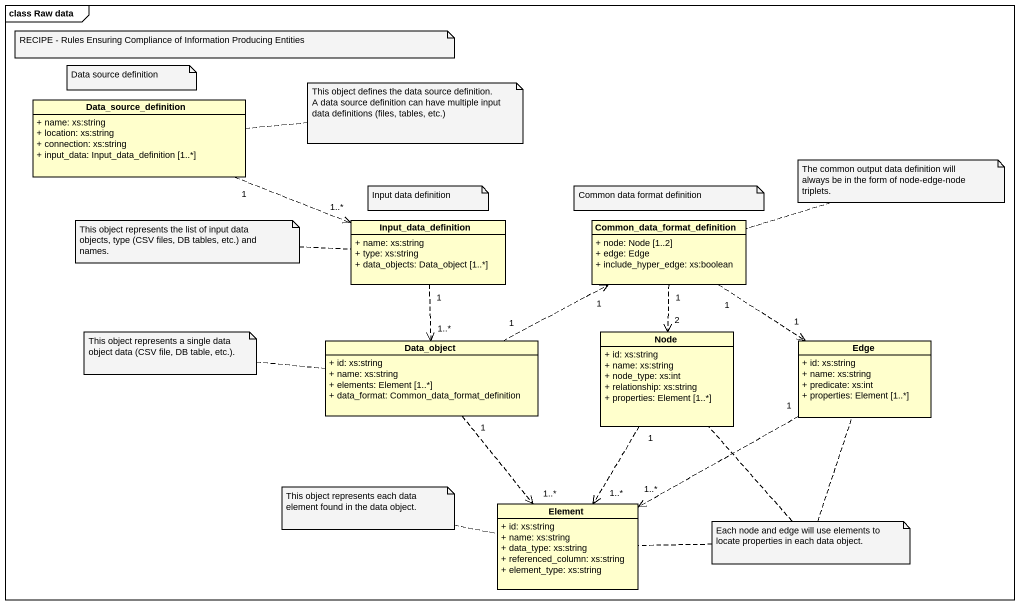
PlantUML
@startuml
mainframe class Raw data
hide circle
hide empty members
skinparam classAttributeIconSize 0
class Data_source_definition {
  + name: xs:string
  + location: xs:string
  + connection: xs:string
  + input_data: Input_data_definition [1..*]
}
class Input_data_definition {
  + name: xs:string
  + type: xs:string
  + data_objects: Data_object [1..*]
}
class "Common_data_format_definition" as Common_data_format {
  + node: Node [1..2]
  + edge: Edge
  + include_hyper_edge: xs:boolean
}
class Data_object {
  + id: xs:string
  + name: xs:string
  + elements: Element [1..*]
  + data_format: Common_data_format_definition
}
class "Node" as Node_ {
  + id: xs:string
  + name: xs:string
  + node_type: xs:int
  + relationship: xs:string
  + properties: Element [1..*]
}
class Edge {
  + id: xs:string
  + name: xs:string
  + predicate: xs:int
  + properties: Element [1..*]
}
class Element {
  + id: xs:string
  + name: xs:string
  + data_type: xs:string
  + referenced_column: xs:string
  + element_type: xs:string
}
Data_source_definition "1" .right.> "1..*" Input_data_definition
Input_data_definition "1" ..> "1..*" Data_object
Common_data_format "1" ..> "2" Node_
Common_data_format "1" ..> "1" Edge
Data_object "1" .right.> "1" Common_data_format
Data_object "1" ..> "1..*" Element
Node_ "1" ..> "1..*" Element
Edge "1" .left.> "1..*" Element
note as N1
  RECIPE - Rules Ensuring Compliance of Information Producing Entities
end note
note as N2
  Data source definition
end note
note right of Data_source_definition
  This object defines the data source definition.
  A data source definition can have multiple input data definitions (files, tables, etc.)
end note
note as N4
  Input data definition
end note
note as N5
  Common data format definition
end note
note right of Common_data_format : The common output data definition will always be in the form of node-edge-node triplets.
note left of Input_data_definition : This object represents the list of input data objects, type (CSV files, DB tables, etc.) and names.
note left of Data_object : This object represents a single data object data (CSV file, DB table, etc.).
note left of Element : This object represents each data element found in the data object.
note as N10
  Each node and edge will use elements to locate properties in each data object.
end note
N10 .. Element
N10 .. Edge
N10 .. Node_
@enduml
